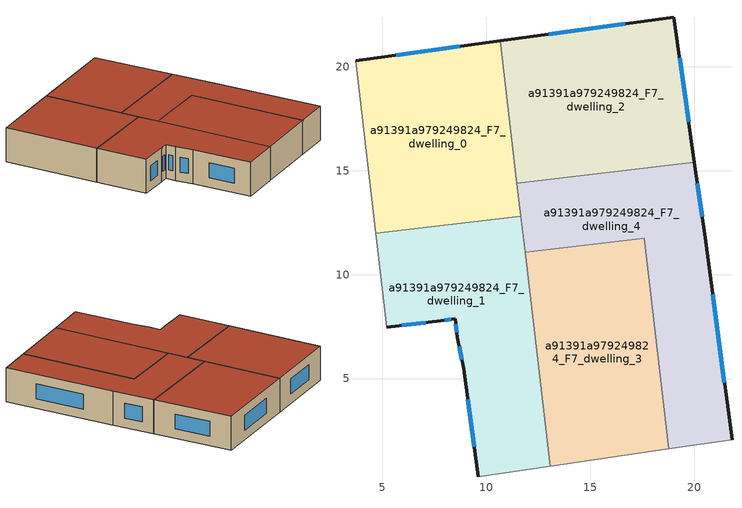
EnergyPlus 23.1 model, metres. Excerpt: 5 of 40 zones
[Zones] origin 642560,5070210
a91391a979249824_F7_dwelling_0
 floor to a91391a979249824_F6_dwelling_0 (EU_floor_Construction): 10.68,21.24 11.67,12.8 4.69,11.98 3.72,20.29 z21
 wall outside (EU_wall_Construction): 10.68,21.24 3.72,20.29 z21:24
 wall adiabatic (EU_wall_Construction): 3.72,20.29 4.69,11.98 z21:24
 wall to a91391a979249824_F7_dwelling_2 (EU_wall_Construction): 11.48,14.41 10.68,21.24 z21:24
 wall to a91391a979249824_F7_dwelling_1 (EU_wall_Construction): 4.69,11.98 11.67,12.8 z21:24
 wall to a91391a979249824_F7_dwelling_4 (EU_wall_Construction): 11.67,12.8 11.48,14.41 z21:24
 window (EU_Window_Construction): 8.73,20.97 5.67,20.56 z21.84:23.16
 roof outside (EU_roof_Construction): 11.67,12.8 10.68,21.24 3.72,20.29 4.69,11.98 z24
a91391a979249824_F7_dwelling_1
 floor to a91391a979249824_F6_dwelling_1 (EU_floor_Construction): 11.67,12.8 13.08,0.78 9.61,0.27 8.92,5.47 8.61,6.98 8.52,7.88 7.81,7.78 5.21,7.48 4.69,11.98 z21
 wall outside (EU_wall_Construction): 5.21,7.48 7.81,7.78 8.52,7.88 8.61,6.98 8.92,5.47 9.61,0.27 z21:24
 wall adiabatic (EU_wall_Construction): 4.69,11.98 5.21,7.48 / 9.61,0.27 13.08,0.78 z21:24
 wall to a91391a979249824_F7_dwelling_3 (EU_wall_Construction): 13.08,0.78 11.87,11.08 z21:24
 wall to a91391a979249824_F7_dwelling_4 (EU_wall_Construction): 11.87,11.08 11.67,12.8 z21:24
 window (EU_Window_Construction): 8.01,7.81 8.32,7.85 / 5.94,7.56 7.09,7.69 / 9.11,4.02 9.42,1.73 / 8.7,6.56 8.83,5.9 / 8.54,7.62 8.59,7.23 z21.84:23.16
 roof outside (EU_roof_Construction): 13.08,0.78 11.67,12.8 4.69,11.98 5.21,7.48 7.81,7.78 8.52,7.88 8.61,6.98 8.92,5.47 9.61,0.27 z24
a91391a979249824_F7_dwelling_2
 floor to a91391a979249824_F6_dwelling_2 (EU_floor_Construction): 19.03,22.38 20.01,15.41 11.48,14.41 10.68,21.24 z21
 wall outside (EU_wall_Construction): 20.01,15.41 19.03,22.38 10.68,21.24 z21:24
 wall to a91391a979249824_F7_dwelling_4 (EU_wall_Construction): 11.48,14.41 20.01,15.41 z21:24
 window (EU_Window_Construction): 19.74,17.36 19.3,20.43 / 16.69,22.06 13.02,21.56 z21.84:23.16
 roof outside (EU_roof_Construction): 20.01,15.41 19.03,22.38 10.68,21.24 11.48,14.41 z24
a91391a979249824_F7_dwelling_3
 floor to a91391a979249824_F6_dwelling_3 (EU_floor_Construction): 17.59,11.75 18.78,1.62 13.08,0.78 11.87,11.08 z21
 wall to a91391a979249824_F7_dwelling_4 (EU_wall_Construction): 18.78,1.62 17.59,11.75 11.87,11.08 z21:24
 wall adiabatic (EU_wall_Construction): 13.08,0.78 18.78,1.62 z21:24
 roof outside (EU_roof_Construction): 18.78,1.62 17.59,11.75 11.87,11.08 13.08,0.78 z24
a91391a979249824_F7_dwelling_4
 floor to a91391a979249824_F6_dwelling_4 (EU_floor_Construction): 20.01,15.41 20.53,11.78 21.82,2.07 18.78,1.62 17.59,11.75 11.87,11.08 11.48,14.41 z21
 wall outside (EU_wall_Construction): 21.82,2.07 20.53,11.78 20.01,15.41 z21:24
 wall adiabatic (EU_wall_Construction): 18.78,1.62 21.82,2.07 z21:24
 window (EU_Window_Construction): 20.38,12.79 20.16,14.39 / 21.46,4.79 20.89,9.06 z21.84:23.16
 roof outside (EU_roof_Construction): 21.82,2.07 20.53,11.78 20.01,15.41 11.48,14.41 11.87,11.08 17.59,11.75 18.78,1.62 z24
[Building]
EU S2 Campaign: North Axis=0; Terrain=City; Solar Distribution=FullExterior
[Site:Location]
Lyon-Bron: Latitude=45.75; Longitude=5; Time Zone=1; Elevation=198
[SizingPeriod:WeatherFileDays]
AnnualSizingPeriod: Begin Month=1; Begin Day of Month=1; End Month=12; End Day of Month=31; Day of Week for Start Day=Monday; Use Weather File Daylight Saving Period=No; Use Weather File Rain and Snow Indicators=No
[MATERIAL]
EU_InternalMass_Material: Roughness=MediumRough; Thickness=0.1; Conductivity=1; Density=1800; Specific Heat=900; Thermal Absorptance=0.9; Solar Absorptance=0.7; Visible Absorptance=0.7
[MATERIAL:NOMASS] Roughness=MediumRough; Thermal Absorptance=0.9; Solar Absorptance=0.7; Visible Absorptance=0.7
Name | Thermal Resistance
EU_wall_NoMass | 0.776494
EU_roof_NoMass | 0.486893
EU_floor_NoMass | 0.421597
[WINDOWMATERIAL:SIMPLEGLAZINGSYSTEM]
EU_Window_SimpleGlazing: UFactor=4.24961; Solar Heat Gain Coefficient=0.83; Visible Transmittance=0.83
[CONSTRUCTION]
EU_wall_Construction: EU_wall_NoMass
EU_roof_Construction: EU_roof_NoMass
EU_floor_Construction: EU_floor_NoMass
EU_Window_Construction: EU_Window_SimpleGlazing
EU_InternalMass_Construction: EU_InternalMass_Material
[ZONE] Type=1; Multiplier=1; Ceiling Height=autocalculate; Floor Area=autocalculate; Part of Total Floor Area=Yes
Name | Volume
a91391a979249824_F7_dwelling_0 | 177.734
a91391a979249824_F7_dwelling_1 | 177.724
a91391a979249824_F7_dwelling_2 | 177.727
a91391a979249824_F7_dwelling_3 | 177.729
a91391a979249824_F7_dwelling_4 | 177.743
[INTERNALMASS] Construction=EU_InternalMass_Construction
Name | Zone or ZoneList | Surface Area
a91391a979249824_F7_dwelling_0_EU_InternalMass | a91391a979249824_F7_dwelling_0 | 59.2442
a91391a979249824_F7_dwelling_1_EU_InternalMass | a91391a979249824_F7_dwelling_1 | 59.2413
a91391a979249824_F7_dwelling_2_EU_InternalMass | a91391a979249824_F7_dwelling_2 | 59.2449
a91391a979249824_F7_dwelling_3_EU_InternalMass | a91391a979249824_F7_dwelling_3 | 59.2439
a91391a979249824_F7_dwelling_4_EU_InternalMass | a91391a979249824_F7_dwelling_4 | 59.2475
[OTHEREQUIPMENT] Fuel Type=Electricity; Design Level Calculation Method=Watts/Area; Power per Zone Floor Area=1; Fraction Latent=0; Fraction Radiant=0; Fraction Lost=0; Carbon Dioxide Generation Rate=0; EndUse Subcategory=EU_Step8_InternalGains
Name | Zone or ZoneList or Space or SpaceList | Schedule
EU_Step8_InternalGain_a91391a979249824_F7_dwelling_0_f000 | a91391a979249824_F7_dwelling_0 | EU_Step8_GainSchedule_a91391a979249824_F7_dwelling_0_f000
EU_Step8_InternalGain_a91391a979249824_F7_dwelling_1_f000 | a91391a979249824_F7_dwelling_1 | EU_Step8_GainSchedule_a91391a979249824_F7_dwelling_1_f000
EU_Step8_InternalGain_a91391a979249824_F7_dwelling_2_f000 | a91391a979249824_F7_dwelling_2 | EU_Step8_GainSchedule_a91391a979249824_F7_dwelling_2_f000
EU_Step8_InternalGain_a91391a979249824_F7_dwelling_3_f000 | a91391a979249824_F7_dwelling_3 | EU_Step8_GainSchedule_a91391a979249824_F7_dwelling_3_f000
EU_Step8_InternalGain_a91391a979249824_F7_dwelling_4_f000 | a91391a979249824_F7_dwelling_4 | EU_Step8_GainSchedule_a91391a979249824_F7_dwelling_4_f000
[ZONEVENTILATION:DESIGNFLOWRATE] Schedule=EU_AlwaysOn; Design Flow Rate Calculation Method=AirChanges/Hour; Air Changes per Hour=0.693814; Ventilation Type=Natural; Fan Pressure Rise=0; Fan Total Efficiency=1; Constant Term Coefficient=1; Temperature Term Coefficient=0; Velocity Term Coefficient=0; Velocity Squared Term Coefficient=0; Minimum Indoor Temperature=-100; Maximum Indoor Temperature=100; Delta Temperature=-100; Minimum Outdoor Temperature=-100; Maximum Outdoor Temperature=100; Maximum Wind Speed=40
Name | Zone or ZoneList or Space or SpaceList
EU_ConstantAir_a91391a979249824_F7_dwelling_0 | a91391a979249824_F7_dwelling_0
EU_ConstantAir_a91391a979249824_F7_dwelling_1 | a91391a979249824_F7_dwelling_1
EU_ConstantAir_a91391a979249824_F7_dwelling_2 | a91391a979249824_F7_dwelling_2
EU_ConstantAir_a91391a979249824_F7_dwelling_3 | a91391a979249824_F7_dwelling_3
EU_ConstantAir_a91391a979249824_F7_dwelling_4 | a91391a979249824_F7_dwelling_4
[HVACTEMPLATE:THERMOSTAT] Constant Heating Setpoint=20; Constant Cooling Setpoint=50
EU_HeatOnly_a91391a979249824_F0_dwelling_1; EU_HeatOnly_a91391a979249824_F0_dwelling_2; EU_HeatOnly_a91391a979249824_F0_dwelling_3; EU_HeatOnly_a91391a979249824_F0_dwelling_4; EU_HeatOnly_a91391a979249824_F1_dwelling_0; EU_HeatOnly_a91391a979249824_F1_dwelling_1; EU_HeatOnly_a91391a979249824_F1_dwelling_2; EU_HeatOnly_a91391a979249824_F1_dwelling_3; EU_HeatOnly_a91391a979249824_F1_dwelling_4; EU_HeatOnly_a91391a979249824_F2_dwelling_0; EU_HeatOnly_a91391a979249824_F2_dwelling_1; EU_HeatOnly_a91391a979249824_F2_dwelling_2; EU_HeatOnly_a91391a979249824_F2_dwelling_3; EU_HeatOnly_a91391a979249824_F2_dwelling_4; EU_HeatOnly_a91391a979249824_F3_dwelling_0; EU_HeatOnly_a91391a979249824_F3_dwelling_1; EU_HeatOnly_a91391a979249824_F3_dwelling_2; EU_HeatOnly_a91391a979249824_F3_dwelling_3; EU_HeatOnly_a91391a979249824_F3_dwelling_4; EU_HeatOnly_a91391a979249824_F4_dwelling_0; EU_HeatOnly_a91391a979249824_F4_dwelling_1; EU_HeatOnly_a91391a979249824_F4_dwelling_2; EU_HeatOnly_a91391a979249824_F4_dwelling_3; EU_HeatOnly_a91391a979249824_F4_dwelling_4; EU_HeatOnly_a91391a979249824_F5_dwelling_0; EU_HeatOnly_a91391a979249824_F5_dwelling_1; EU_HeatOnly_a91391a979249824_F5_dwelling_2; EU_HeatOnly_a91391a979249824_F5_dwelling_3; EU_HeatOnly_a91391a979249824_F5_dwelling_4; EU_HeatOnly_a91391a979249824_F6_dwelling_0; EU_HeatOnly_a91391a979249824_F6_dwelling_1; EU_HeatOnly_a91391a979249824_F6_dwelling_2; EU_HeatOnly_a91391a979249824_F6_dwelling_3; EU_HeatOnly_a91391a979249824_F6_dwelling_4; EU_HeatOnly_a91391a979249824_F7_dwelling_0; EU_HeatOnly_a91391a979249824_F7_dwelling_1; EU_HeatOnly_a91391a979249824_F7_dwelling_2; EU_HeatOnly_a91391a979249824_F7_dwelling_3; EU_HeatOnly_a91391a979249824_F7_dwelling_4
[HVACTEMPLATE:ZONE:IDEALLOADSAIRSYSTEM] System Availability Schedule=EU_AlwaysOn; Maximum Heating Supply Air Temperature=50; Minimum Cooling Supply Air Temperature=13; Maximum Heating Supply Air Humidity Ratio=0.0156; Minimum Cooling Supply Air Humidity Ratio=0.0077; Heating Limit=NoLimit; Cooling Limit=NoLimit; Heating Availability Schedule=EU_AlwaysOn; Cooling Availability Schedule=EU_CoolingOff; Dehumidification Control Type=ConstantSensibleHeatRatio; Cooling Sensible Heat Ratio=0.7; Dehumidification Setpoint=60; Humidification Control Type=None; Humidification Setpoint=30; Outdoor Air Method=None; Outdoor Air Flow Rate per Person=0.00944; Outdoor Air Flow Rate per Zone Floor Area=0; Outdoor Air Flow Rate per Zone=0; Demand Controlled Ventilation Type=None; Outdoor Air Economizer Type=NoEconomizer; Heat Recovery Type=None; Sensible Heat Recovery Effectiveness=0.7; Latent Heat Recovery Effectiveness=0.65
Name | Template Thermostat
a91391a979249824_F7_dwelling_0 | EU_HeatOnly_a91391a979249824_F7_dwelling_0
a91391a979249824_F7_dwelling_1 | EU_HeatOnly_a91391a979249824_F7_dwelling_1
a91391a979249824_F7_dwelling_2 | EU_HeatOnly_a91391a979249824_F7_dwelling_2
a91391a979249824_F7_dwelling_3 | EU_HeatOnly_a91391a979249824_F7_dwelling_3
a91391a979249824_F7_dwelling_4 | EU_HeatOnly_a91391a979249824_F7_dwelling_4
[SIZING:ZONE] Zone Cooling Design Supply Air Temperature Input Method=SupplyAirTemperature; Zone Cooling Design Supply Air Temperature=13; Zone Heating Design Supply Air Temperature Input Method=SupplyAirTemperature; Zone Heating Design Supply Air Temperature=50; Zone Cooling Design Supply Air Humidity Ratio=0.008; Zone Heating Design Supply Air Humidity Ratio=0.008; Cooling Design Air Flow Method=DesignDay; Cooling Design Air Flow Rate=0; Cooling Minimum Air Flow per Zone Floor Area=0.000762; Cooling Minimum Air Flow=0; Cooling Minimum Air Flow Fraction=0.2; Heating Design Air Flow Method=DesignDay; Heating Design Air Flow Rate=0; Heating Maximum Air Flow per Zone Floor Area=0.002032; Heating Maximum Air Flow=0.141576; Heating Maximum Air Flow Fraction=0.3; Account for Dedicated Outdoor Air System=No; Dedicated Outdoor Air System Control Strategy=NeutralSupplyAir; Dedicated Outdoor Air Low Setpoint Temperature for Design=autosize; Dedicated Outdoor Air High Setpoint Temperature for Design=autosize; Zone Load Sizing Method=Sensible Load Only No Latent Load; Zone Latent Cooling Design Supply Air Humidity Ratio Input Method=HumidityRatioDifference; Zone Cooling Design Supply Air Humidity Ratio Difference=0.005; Zone Latent Heating Design Supply Air Humidity Ratio Input Method=HumidityRatioDifference; Zone Humidification Design Supply Air Humidity Ratio Difference=0.005
a91391a979249824_F7_dwelling_0; a91391a979249824_F7_dwelling_1; a91391a979249824_F7_dwelling_2; a91391a979249824_F7_dwelling_3; a91391a979249824_F7_dwelling_4
[SCHEDULE:CONSTANT]
Name | Hourly Value
EU_AlwaysOn | 1
EU_CoolingOff | 0
[SCHEDULE:FILE] Column Number=1; Rows to Skip at Top=0; Number of Hours of Data=8760; Column Separator=Comma; Interpolate to Timestep=No; Minutes per Item=60; Adjust Schedule for Daylight Savings=Yes
Name | File
EU_Step8_GainSchedule_a91391a979249824_F7_dwelling_0_f000 | ../../schedules/a91391a979249824/a91391a979249824_F7_dwelling_0_f000_gain.csv
EU_Step8_GainSchedule_a91391a979249824_F7_dwelling_1_f000 | ../../schedules/a91391a979249824/a91391a979249824_F7_dwelling_1_f000_gain.csv
EU_Step8_GainSchedule_a91391a979249824_F7_dwelling_2_f000 | ../../schedules/a91391a979249824/a91391a979249824_F7_dwelling_2_f000_gain.csv
EU_Step8_GainSchedule_a91391a979249824_F7_dwelling_3_f000 | ../../schedules/a91391a979249824/a91391a979249824_F7_dwelling_3_f000_gain.csv
EU_Step8_GainSchedule_a91391a979249824_F7_dwelling_4_f000 | ../../schedules/a91391a979249824/a91391a979249824_F7_dwelling_4_f000_gain.csv
